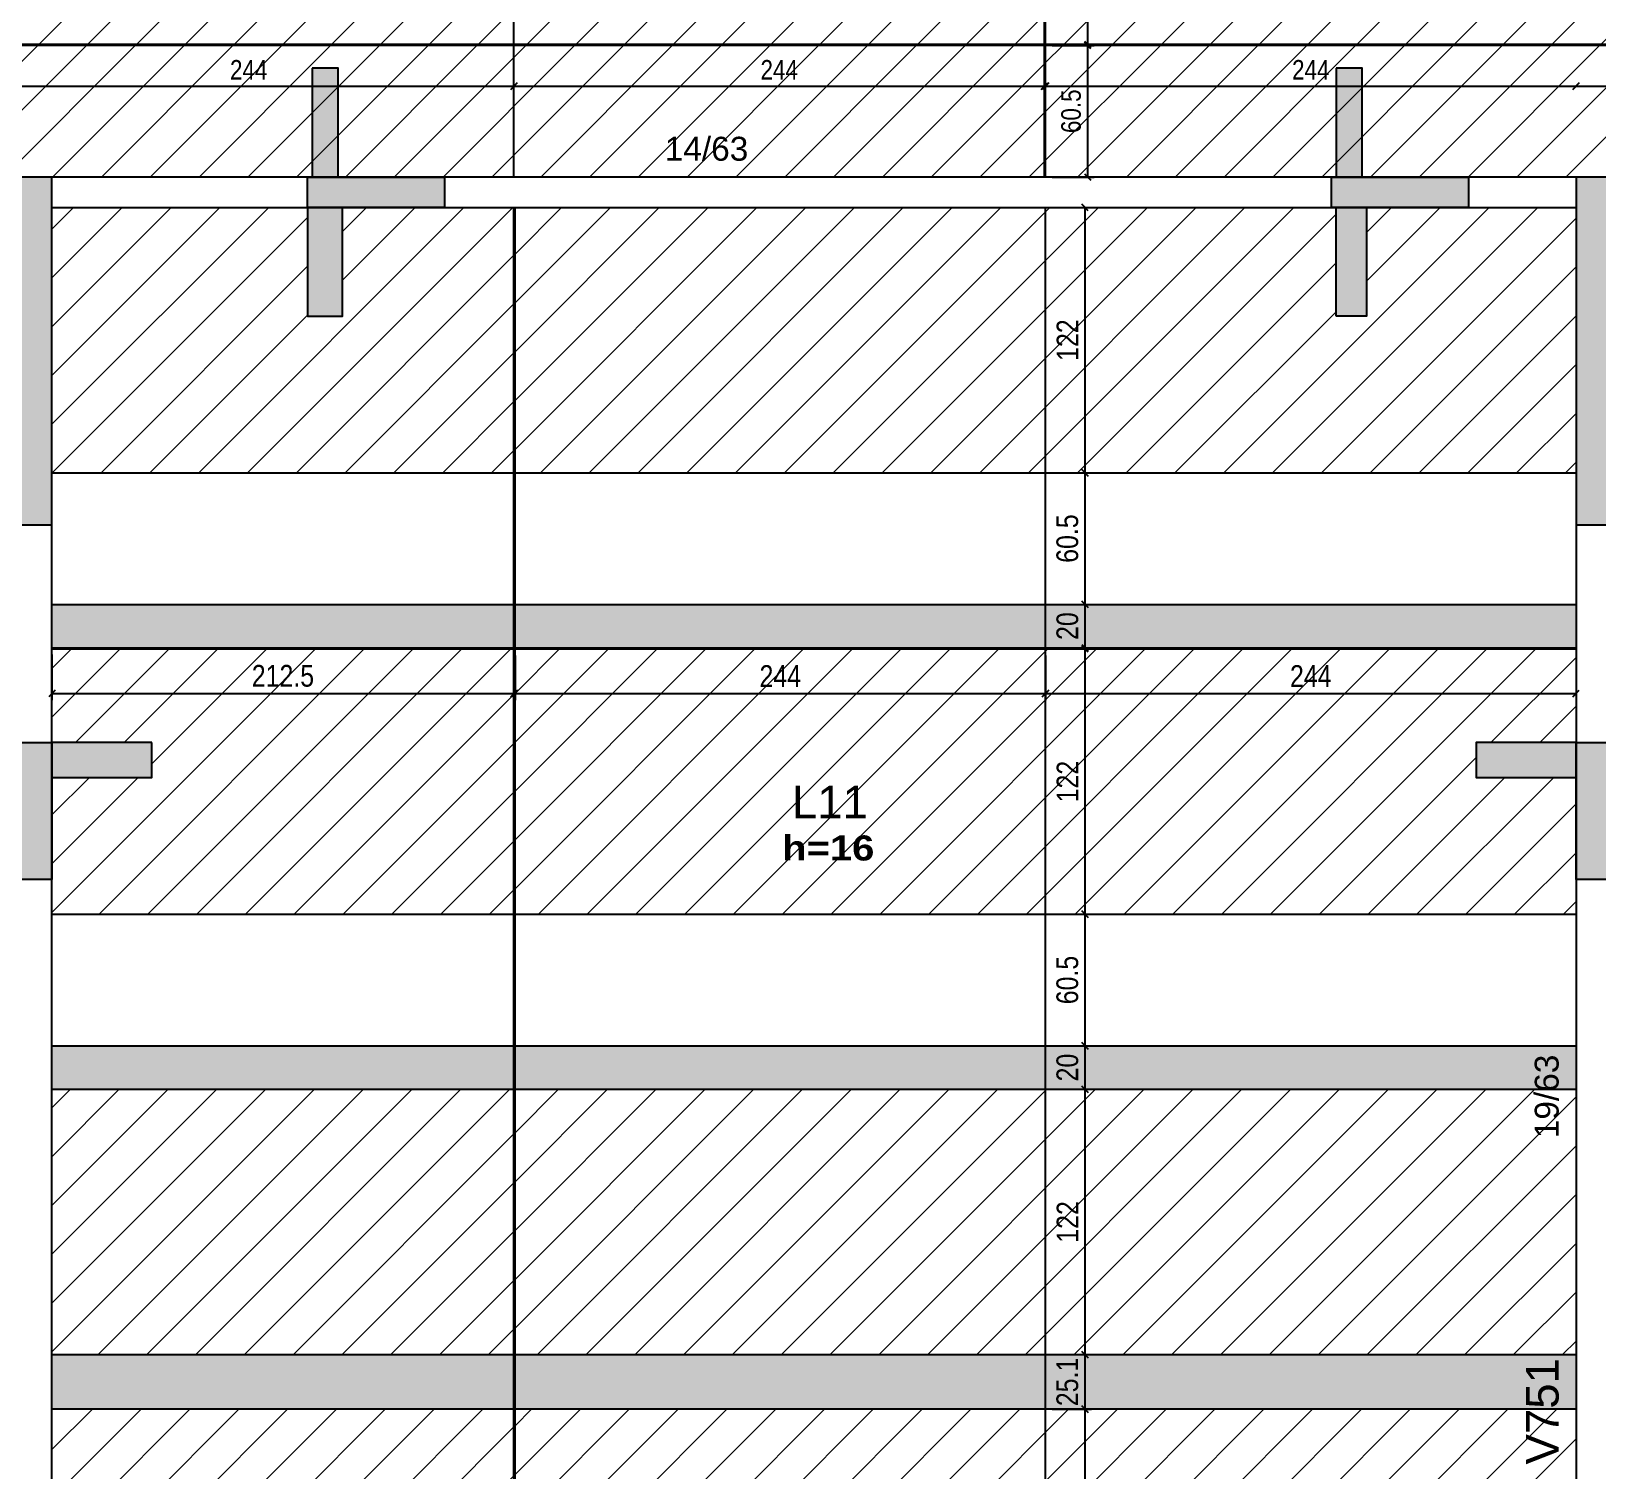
# Model space of a CAD drawing. Extents: x 3022 to 8661, y -614 to 3008.
# Drawn here: x 4846 to 5566, y 529 to 1190 of the extents above; entities that cross this region are included whole.
import ezdxf

# ---------------------------------------------------------------- set-up
doc = ezdxf.new("R2010")
doc.units = 0
doc.header["$PDMODE"] = 34
for name, color, linetype in [('COTA', 241, 'Continuous'), ('MTH-DIM-VIGA', 3, 'Continuous'), ('MTH-FACE-VIGA', 7, 'Continuous'), ('MTH-LINHA-SEÇÃO', 16, 'Continuous'), ('MTH-PILAR-SEGUE', 5, 'Continuous'), ('MTH-SOMBRA21', 150, 'Continuous'), ('MTH-SOMBRA25', 253, 'Continuous'), ('MTH-TIT1-VIGA', 5, 'Continuous'), ('MTH-TXT-NEGRITO', 5, 'Continuous'), ('Painéis', 200, 'Continuous')]:
    doc.layers.add(name, color=color, linetype=linetype)
doc.layers.add('Hachura', color=251, linetype='Continuous', lineweight=9)
doc.styles.add('COTA TECNICA', font='techl___.ttf', dxfattribs={"height": 10})
doc.styles.add('COTA TECNICA-50', font='techl___.ttf', dxfattribs={"height": 9})
doc.styles.add('TQS_ARIAL', font='arial.ttf')
doc.styles.add('TQS_ARIAL_BLACK', font='ariblk.ttf')
doc.dimstyles.new('COTA PAINEL-50', dxfattribs={"dimtxt": 9, "dimasz": 3, "dimexe": 3, "dimexo": 3, "dimgap": 3, "dimtad": 1, "dimdec": 1, "dimzin": 12, "dimdsep": 46, "dimtxsty": 'COTA TECNICA-50', "dimblk1": 'OBLIQUE', "dimblk2": 'OBLIQUE', "dimsah": 1, "dimcen": 0.9, "dimclrd": 4, "dimclre": 4, "dimclrt": 240, "dimadec": 1, "dimazin": 3, "dimtfac": 1, "dimtdec": 1, "dimtmove": 0, "dimatfit": 3, "dimfxl": 1, "dimtolj": 1, "dimtzin": 12, "dimarcsym": 0})
doc.dimstyles.new('PAINEL', dxfattribs={"dimtxt": 10, "dimasz": 3, "dimexe": 3, "dimexo": 3, "dimgap": 3, "dimtad": 1, "dimdec": 1, "dimzin": 12, "dimdsep": 46, "dimtxsty": 'COTA TECNICA', "dimblk1": 'OBLIQUE', "dimblk2": 'OBLIQUE', "dimsah": 1, "dimcen": 0.9, "dimclrd": 4, "dimclre": 4, "dimclrt": 240, "dimadec": 1, "dimazin": 3, "dimtfac": 1, "dimtdec": 1, "dimtmove": 0, "dimatfit": 3, "dimfxl": 1, "dimtolj": 1, "dimtzin": 12, "dimarcsym": 0})

# ---------------------------------------------------------------- blocks, each defined once
blk = doc.blocks.new('_Oblique')
at = {"color": 0, "linetype": 'ByBlock', "lineweight": -2}
blk.add_line((-0.5, -0.5), (0.5, 0.5), dxfattribs=at)
blk = doc.blocks.new('*D1259')
at = {"layer": 'COTA', "color": 4, "lineweight": -2, "transparency": 16777216}
for p, q in [((4824.14, 1180.85), (4824.14, 1162.09)), ((4824.14, 1165.09), (5068.14, 1165.09))]:
    blk.add_line(p, q, dxfattribs=at)
at = {"layer": 'Defpoints', "color": 0, "transparency": 16777216}
for p in [(4824.14, 1183.85), (5068.14, 1165.09), (5068.14, 1165.09)]:
    blk.add_point(p, dxfattribs=at)
at = {"layer": 'COTA', "color": 4, "lineweight": -2, "transparency": 16777216, "xscale": 3, "yscale": 3, "zscale": 3, "rotation": 180}
blk.add_blockref('_Oblique', (4824.14, 1165.09), dxfattribs=at)
at = {"layer": 'COTA', "color": 4, "lineweight": -2, "transparency": 16777216, "xscale": 3, "yscale": 3, "zscale": 3}
blk.add_blockref('_Oblique', (5068.14, 1165.09), dxfattribs=at)
at = {"layer": 'COTA', "color": 240, "transparency": 16777216, "insert": (4946.14, 1172.65), "char_height": 9, "attachment_point": 5, "style": 'COTA TECNICA-50'}
blk.add_mtext('\\A1;244', dxfattribs=at)
blk = doc.blocks.new('*D1260')
at = {"layer": 'COTA', "color": 4, "lineweight": -2, "transparency": 16777216}
blk.add_line((5068.14, 1165.09), (5312.14, 1165.09), dxfattribs=at)
at = {"layer": 'Defpoints', "color": 0, "transparency": 16777216}
for p in [(5068.14, 1165.09), (5312.14, 1165.09), (5312.14, 1165.09)]:
    blk.add_point(p, dxfattribs=at)
at = {"layer": 'COTA', "color": 4, "lineweight": -2, "transparency": 16777216, "xscale": 3, "yscale": 3, "zscale": 3, "rotation": 180}
blk.add_blockref('_Oblique', (5068.14, 1165.09), dxfattribs=at)
at = {"layer": 'COTA', "color": 4, "lineweight": -2, "transparency": 16777216, "xscale": 3, "yscale": 3, "zscale": 3}
blk.add_blockref('_Oblique', (5312.14, 1165.09), dxfattribs=at)
at = {"layer": 'COTA', "color": 240, "transparency": 16777216, "insert": (5190.14, 1172.65), "char_height": 9, "attachment_point": 5, "style": 'COTA TECNICA-50'}
blk.add_mtext('\\A1;244', dxfattribs=at)
blk = doc.blocks.new('*D1261')
at = {"layer": 'COTA', "color": 4, "lineweight": -2, "transparency": 16777216}
blk.add_line((5312.64, 1165.09), (5556.64, 1165.09), dxfattribs=at)
at = {"layer": 'Defpoints', "color": 0, "transparency": 16777216}
for p in [(5312.64, 1165.09), (5556.64, 1165.09), (5556.64, 1165.09)]:
    blk.add_point(p, dxfattribs=at)
at = {"layer": 'COTA', "color": 4, "lineweight": -2, "transparency": 16777216, "xscale": 3, "yscale": 3, "zscale": 3, "rotation": 180}
blk.add_blockref('_Oblique', (5312.64, 1165.09), dxfattribs=at)
at = {"layer": 'COTA', "color": 4, "lineweight": -2, "transparency": 16777216, "xscale": 3, "yscale": 3, "zscale": 3}
blk.add_blockref('_Oblique', (5556.64, 1165.09), dxfattribs=at)
at = {"layer": 'COTA', "color": 240, "transparency": 16777216, "insert": (5434.64, 1172.65), "char_height": 9, "attachment_point": 5, "style": 'COTA TECNICA-50'}
blk.add_mtext('\\A1;244', dxfattribs=at)
blk = doc.blocks.new('*D1262')
at = {"layer": 'COTA', "color": 4, "lineweight": -2, "transparency": 16777216}
blk.add_line((5556.64, 1165.09), (5800.64, 1165.09), dxfattribs=at)
at = {"layer": 'Defpoints', "color": 0, "transparency": 16777216}
for p in [(5556.64, 1165.09), (5800.64, 1165.09), (5800.64, 1165.09)]:
    blk.add_point(p, dxfattribs=at)
at = {"layer": 'COTA', "color": 4, "lineweight": -2, "transparency": 16777216, "xscale": 3, "yscale": 3, "zscale": 3, "rotation": 180}
blk.add_blockref('_Oblique', (5556.64, 1165.09), dxfattribs=at)
at = {"layer": 'COTA', "color": 4, "lineweight": -2, "transparency": 16777216, "xscale": 3, "yscale": 3, "zscale": 3}
blk.add_blockref('_Oblique', (5800.64, 1165.09), dxfattribs=at)
at = {"layer": 'COTA', "color": 240, "transparency": 16777216, "insert": (5678.64, 1172.65), "char_height": 9, "attachment_point": 5, "style": 'COTA TECNICA-50'}
blk.add_mtext('\\A1;244', dxfattribs=at)
blk = doc.blocks.new('*D1264')
at = {"layer": 'COTA', "color": 4, "lineweight": -2, "transparency": 16777216}
for p, q in [((5315.64, 1183.85), (5335.02, 1183.85)), ((5332.02, 1123.35), (5332.02, 1183.85)), ((5315.64, 1123.35), (5335.02, 1123.35))]:
    blk.add_line(p, q, dxfattribs=at)
at = {"layer": 'Defpoints', "color": 0, "transparency": 16777216}
for p in [(5312.64, 1183.85), (5332.02, 1183.85), (5312.64, 1123.35)]:
    blk.add_point(p, dxfattribs=at)
at = {"layer": 'COTA', "color": 4, "lineweight": -2, "transparency": 16777216, "xscale": 3, "yscale": 3, "zscale": 3}
for p, rotation in [((5332.02, 1183.85), 90), ((5332.02, 1123.35), 270)]:
    blk.add_blockref('_Oblique', p, dxfattribs=dict(at, rotation=rotation))
at = {"layer": 'COTA', "color": 240, "transparency": 16777216, "insert": (5324.42, 1153.6), "char_height": 9, "attachment_point": 5, "rotation": 90, "style": 'COTA TECNICA-50'}
blk.add_mtext('\\A1;60.5', dxfattribs=at)
blk = doc.blocks.new('*D1265')
at = {"layer": 'COTA', "color": 4, "lineweight": -2, "transparency": 16777216}
for p, q in [((5315.64, 1249.35), (5335.02, 1249.35)), ((5332.02, 1184.35), (5332.02, 1249.35)), ((5315.64, 1184.35), (5335.02, 1184.35))]:
    blk.add_line(p, q, dxfattribs=at)
at = {"layer": 'Defpoints', "color": 0, "transparency": 16777216}
for p in [(5312.64, 1249.35), (5332.02, 1249.35), (5312.64, 1184.35)]:
    blk.add_point(p, dxfattribs=at)
at = {"layer": 'COTA', "color": 4, "lineweight": -2, "transparency": 16777216, "xscale": 3, "yscale": 3, "zscale": 3}
for p, rotation in [((5332.02, 1249.35), 90), ((5332.02, 1184.35), 270)]:
    blk.add_blockref('_Oblique', p, dxfattribs=dict(at, rotation=rotation))
at = {"layer": 'COTA', "color": 240, "transparency": 16777216, "insert": (5324.42, 1216.85), "char_height": 9, "attachment_point": 5, "rotation": 90, "style": 'COTA TECNICA-50'}
blk.add_mtext('\\A1;65', dxfattribs=at)
blk = doc.blocks.new('*D1347')
at = {"layer": 'COTA', "color": 4, "lineweight": -2, "transparency": 16777216}
for p, q in [((4855.64, 903.85), (4855.64, 882.82)), ((5068.14, 903.35), (5068.14, 882.82)), ((4855.64, 885.82), (5068.14, 885.82))]:
    blk.add_line(p, q, dxfattribs=at)
at = {"layer": 'Defpoints', "color": 0, "transparency": 16777216}
for p in [(4855.64, 906.85), (5068.14, 906.35), (5068.14, 885.82)]:
    blk.add_point(p, dxfattribs=at)
at = {"layer": 'COTA', "color": 4, "lineweight": -2, "transparency": 16777216, "xscale": 3, "yscale": 3, "zscale": 3, "rotation": 180}
blk.add_blockref('_Oblique', (4855.64, 885.82), dxfattribs=at)
at = {"layer": 'COTA', "color": 4, "lineweight": -2, "transparency": 16777216, "xscale": 3, "yscale": 3, "zscale": 3}
blk.add_blockref('_Oblique', (5068.14, 885.82), dxfattribs=at)
at = {"layer": 'COTA', "color": 240, "transparency": 16777216, "insert": (4961.89, 893.93), "char_height": 10, "attachment_point": 5, "style": 'COTA TECNICA'}
blk.add_mtext('\\A1;212.5', dxfattribs=at)
blk = doc.blocks.new('*D1348')
at = {"layer": 'COTA', "color": 4, "lineweight": -2, "transparency": 16777216}
for p, q in [((5068.64, 903.35), (5068.64, 882.82)), ((5312.64, 903.35), (5312.64, 882.82)), ((5068.64, 885.82), (5312.64, 885.82))]:
    blk.add_line(p, q, dxfattribs=at)
at = {"layer": 'Defpoints', "color": 0, "transparency": 16777216}
for p in [(5068.64, 906.35), (5312.64, 906.35), (5312.64, 885.82)]:
    blk.add_point(p, dxfattribs=at)
at = {"layer": 'COTA', "color": 4, "lineweight": -2, "transparency": 16777216, "xscale": 3, "yscale": 3, "zscale": 3, "rotation": 180}
blk.add_blockref('_Oblique', (5068.64, 885.82), dxfattribs=at)
at = {"layer": 'COTA', "color": 4, "lineweight": -2, "transparency": 16777216, "xscale": 3, "yscale": 3, "zscale": 3}
blk.add_blockref('_Oblique', (5312.64, 885.82), dxfattribs=at)
at = {"layer": 'COTA', "color": 240, "transparency": 16777216, "insert": (5190.64, 893.89), "char_height": 10, "attachment_point": 5, "style": 'COTA TECNICA'}
blk.add_mtext('\\A1;244', dxfattribs=at)
blk = doc.blocks.new('*D1349')
at = {"layer": 'COTA', "color": 4, "lineweight": -2, "transparency": 16777216}
for p, q in [((5312.64, 903.35), (5312.64, 882.82)), ((5556.64, 903.35), (5556.64, 882.82)), ((5312.64, 885.82), (5556.64, 885.82))]:
    blk.add_line(p, q, dxfattribs=at)
at = {"layer": 'Defpoints', "color": 0, "transparency": 16777216}
for p in [(5312.64, 906.35), (5556.64, 906.35), (5556.64, 885.82)]:
    blk.add_point(p, dxfattribs=at)
at = {"layer": 'COTA', "color": 4, "lineweight": -2, "transparency": 16777216, "xscale": 3, "yscale": 3, "zscale": 3, "rotation": 180}
blk.add_blockref('_Oblique', (5312.64, 885.82), dxfattribs=at)
at = {"layer": 'COTA', "color": 4, "lineweight": -2, "transparency": 16777216, "xscale": 3, "yscale": 3, "zscale": 3}
blk.add_blockref('_Oblique', (5556.64, 885.82), dxfattribs=at)
at = {"layer": 'COTA', "color": 240, "transparency": 16777216, "insert": (5434.64, 893.89), "char_height": 10, "attachment_point": 5, "style": 'COTA TECNICA'}
blk.add_mtext('\\A1;244', dxfattribs=at)
blk = doc.blocks.new('*D1350')
at = {"layer": 'COTA', "color": 4, "lineweight": -2, "transparency": 16777216}
for p, q in [((5315.64, 556.75), (5333.82, 556.75)), ((5330.82, 434.75), (5330.82, 556.75)), ((5315.64, 434.75), (5333.82, 434.75))]:
    blk.add_line(p, q, dxfattribs=at)
at = {"layer": 'Defpoints', "color": 0, "transparency": 16777216}
for p in [(5312.64, 556.75), (5330.82, 556.75), (5312.64, 434.75)]:
    blk.add_point(p, dxfattribs=at)
at = {"layer": 'COTA', "color": 4, "lineweight": -2, "transparency": 16777216, "xscale": 3, "yscale": 3, "zscale": 3}
for p, rotation in [((5330.82, 556.75), 90), ((5330.82, 434.75), 270)]:
    blk.add_blockref('_Oblique', p, dxfattribs=dict(at, rotation=rotation))
at = {"layer": 'COTA', "color": 240, "transparency": 16777216, "insert": (5322.76, 495.75), "char_height": 10, "attachment_point": 5, "rotation": 90, "style": 'COTA TECNICA'}
blk.add_mtext('\\A1;122', dxfattribs=at)
blk = doc.blocks.new('*D1351')
at = {"layer": 'COTA', "color": 4, "lineweight": -2, "transparency": 16777216}
for p, q in [((5315.64, 581.85), (5333.82, 581.85)), ((5330.82, 556.75), (5330.82, 581.85)), ((5315.64, 556.75), (5333.82, 556.75))]:
    blk.add_line(p, q, dxfattribs=at)
at = {"layer": 'Defpoints', "color": 0, "transparency": 16777216}
for p in [(5312.64, 581.85), (5330.82, 581.85), (5312.64, 556.75)]:
    blk.add_point(p, dxfattribs=at)
at = {"layer": 'COTA', "color": 4, "lineweight": -2, "transparency": 16777216, "xscale": 3, "yscale": 3, "zscale": 3}
for p, rotation in [((5330.82, 581.85), 90), ((5330.82, 556.75), 270)]:
    blk.add_blockref('_Oblique', p, dxfattribs=dict(at, rotation=rotation))
at = {"layer": 'COTA', "color": 240, "transparency": 16777216, "insert": (5322.71, 569.3), "char_height": 10, "attachment_point": 5, "rotation": 90, "style": 'COTA TECNICA'}
blk.add_mtext('\\A1;25.1', dxfattribs=at)
blk = doc.blocks.new('*D1352')
at = {"layer": 'COTA', "color": 4, "lineweight": -2, "transparency": 16777216}
for p, q in [((5315.64, 703.85), (5333.82, 703.85)), ((5330.82, 581.85), (5330.82, 703.85)), ((5315.64, 581.85), (5333.82, 581.85))]:
    blk.add_line(p, q, dxfattribs=at)
at = {"layer": 'Defpoints', "color": 0, "transparency": 16777216}
for p in [(5312.64, 703.85), (5330.82, 703.85), (5312.64, 581.85)]:
    blk.add_point(p, dxfattribs=at)
at = {"layer": 'COTA', "color": 4, "lineweight": -2, "transparency": 16777216, "xscale": 3, "yscale": 3, "zscale": 3}
for p, rotation in [((5330.82, 703.85), 90), ((5330.82, 581.85), 270)]:
    blk.add_blockref('_Oblique', p, dxfattribs=dict(at, rotation=rotation))
at = {"layer": 'COTA', "color": 240, "transparency": 16777216, "insert": (5322.76, 642.85), "char_height": 10, "attachment_point": 5, "rotation": 90, "style": 'COTA TECNICA'}
blk.add_mtext('\\A1;122', dxfattribs=at)
blk = doc.blocks.new('*D1353')
at = {"layer": 'COTA', "color": 4, "lineweight": -2, "transparency": 16777216}
for p, q in [((5315.64, 723.85), (5333.82, 723.85)), ((5330.82, 703.85), (5330.82, 723.85)), ((5315.64, 703.85), (5333.82, 703.85))]:
    blk.add_line(p, q, dxfattribs=at)
at = {"layer": 'Defpoints', "color": 0, "transparency": 16777216}
for p in [(5312.64, 723.85), (5330.82, 723.85), (5312.64, 703.85)]:
    blk.add_point(p, dxfattribs=at)
at = {"layer": 'COTA', "color": 4, "lineweight": -2, "transparency": 16777216, "xscale": 3, "yscale": 3, "zscale": 3}
for p, rotation in [((5330.82, 723.85), 90), ((5330.82, 703.85), 270)]:
    blk.add_blockref('_Oblique', p, dxfattribs=dict(at, rotation=rotation))
at = {"layer": 'COTA', "color": 240, "transparency": 16777216, "insert": (5322.72, 713.85), "char_height": 10, "attachment_point": 5, "rotation": 90, "style": 'COTA TECNICA'}
blk.add_mtext('\\A1;20', dxfattribs=at)
blk = doc.blocks.new('*D1354')
at = {"layer": 'COTA', "color": 4, "lineweight": -2, "transparency": 16777216}
for p, q in [((5315.64, 784.35), (5333.82, 784.35)), ((5330.82, 723.85), (5330.82, 784.35)), ((5315.64, 723.85), (5333.82, 723.85))]:
    blk.add_line(p, q, dxfattribs=at)
at = {"layer": 'Defpoints', "color": 0, "transparency": 16777216}
for p in [(5312.64, 784.35), (5330.82, 784.35), (5312.64, 723.85)]:
    blk.add_point(p, dxfattribs=at)
at = {"layer": 'COTA', "color": 4, "lineweight": -2, "transparency": 16777216, "xscale": 3, "yscale": 3, "zscale": 3}
for p, rotation in [((5330.82, 784.35), 90), ((5330.82, 723.85), 270)]:
    blk.add_blockref('_Oblique', p, dxfattribs=dict(at, rotation=rotation))
at = {"layer": 'COTA', "color": 240, "transparency": 16777216, "insert": (5322.71, 754.1), "char_height": 10, "attachment_point": 5, "rotation": 90, "style": 'COTA TECNICA'}
blk.add_mtext('\\A1;60.5', dxfattribs=at)
blk = doc.blocks.new('*D1355')
at = {"layer": 'COTA', "color": 4, "lineweight": -2, "transparency": 16777216}
for p, q in [((5315.64, 906.35), (5333.82, 906.35)), ((5330.82, 784.35), (5330.82, 906.35)), ((5315.64, 784.35), (5333.82, 784.35))]:
    blk.add_line(p, q, dxfattribs=at)
at = {"layer": 'Defpoints', "color": 0, "transparency": 16777216}
for p in [(5312.64, 906.35), (5330.82, 906.35), (5312.64, 784.35)]:
    blk.add_point(p, dxfattribs=at)
at = {"layer": 'COTA', "color": 4, "lineweight": -2, "transparency": 16777216, "xscale": 3, "yscale": 3, "zscale": 3}
for p, rotation in [((5330.82, 906.35), 90), ((5330.82, 784.35), 270)]:
    blk.add_blockref('_Oblique', p, dxfattribs=dict(at, rotation=rotation))
at = {"layer": 'COTA', "color": 240, "transparency": 16777216, "insert": (5322.76, 845.35), "char_height": 10, "attachment_point": 5, "rotation": 90, "style": 'COTA TECNICA'}
blk.add_mtext('\\A1;122', dxfattribs=at)
blk = doc.blocks.new('*D1356')
at = {"layer": 'COTA', "color": 4, "lineweight": -2, "transparency": 16777216}
for p, q in [((5315.64, 926.85), (5333.82, 926.85)), ((5330.82, 906.85), (5330.82, 926.85)), ((5315.64, 906.85), (5333.82, 906.85))]:
    blk.add_line(p, q, dxfattribs=at)
at = {"layer": 'Defpoints', "color": 0, "transparency": 16777216}
for p in [(5312.64, 926.85), (5330.82, 926.85), (5312.64, 906.85)]:
    blk.add_point(p, dxfattribs=at)
at = {"layer": 'COTA', "color": 4, "lineweight": -2, "transparency": 16777216, "xscale": 3, "yscale": 3, "zscale": 3}
for p, rotation in [((5330.82, 926.85), 90), ((5330.82, 906.85), 270)]:
    blk.add_blockref('_Oblique', p, dxfattribs=dict(at, rotation=rotation))
at = {"layer": 'COTA', "color": 240, "transparency": 16777216, "insert": (5322.72, 916.85), "char_height": 10, "attachment_point": 5, "rotation": 90, "style": 'COTA TECNICA'}
blk.add_mtext('\\A1;20', dxfattribs=at)
blk = doc.blocks.new('*D1345')
at = {"layer": 'COTA', "color": 4, "lineweight": -2, "transparency": 16777216}
for p, q in [((5315.64, 987.35), (5333.82, 987.35)), ((5330.82, 926.85), (5330.82, 987.35)), ((5315.64, 926.85), (5333.82, 926.85))]:
    blk.add_line(p, q, dxfattribs=at)
at = {"layer": 'Defpoints', "color": 0, "transparency": 16777216}
for p in [(5312.64, 987.35), (5330.82, 987.35), (5312.64, 926.85)]:
    blk.add_point(p, dxfattribs=at)
at = {"layer": 'COTA', "color": 4, "lineweight": -2, "transparency": 16777216, "xscale": 3, "yscale": 3, "zscale": 3}
for p, rotation in [((5330.82, 987.35), 90), ((5330.82, 926.85), 270)]:
    blk.add_blockref('_Oblique', p, dxfattribs=dict(at, rotation=rotation))
at = {"layer": 'COTA', "color": 240, "transparency": 16777216, "insert": (5322.71, 957.1), "char_height": 10, "attachment_point": 5, "rotation": 90, "style": 'COTA TECNICA'}
blk.add_mtext('\\A1;60.5', dxfattribs=at)
blk = doc.blocks.new('*D1346')
at = {"layer": 'COTA', "color": 4, "lineweight": -2, "transparency": 16777216}
for p, q in [((5315.64, 1109.35), (5333.82, 1109.35)), ((5330.82, 987.35), (5330.82, 1109.35)), ((5315.64, 987.35), (5333.82, 987.35))]:
    blk.add_line(p, q, dxfattribs=at)
at = {"layer": 'Defpoints', "color": 0, "transparency": 16777216}
for p in [(5312.64, 1109.35), (5330.82, 1109.35), (5312.64, 987.35)]:
    blk.add_point(p, dxfattribs=at)
at = {"layer": 'COTA', "color": 4, "lineweight": -2, "transparency": 16777216, "xscale": 3, "yscale": 3, "zscale": 3}
for p, rotation in [((5330.82, 1109.35), 90), ((5330.82, 987.35), 270)]:
    blk.add_blockref('_Oblique', p, dxfattribs=dict(at, rotation=rotation))
at = {"layer": 'COTA', "color": 240, "transparency": 16777216, "insert": (5322.76, 1048.35), "char_height": 10, "attachment_point": 5, "rotation": 90, "style": 'COTA TECNICA'}
blk.add_mtext('\\A1;122', dxfattribs=at)

msp = doc.modelspace()

# ---------------------------------------------------------------- hatches: boundary and pattern name
at = {"layer": 'Hachura', "linetype": 'ByBlock'}
h = msp.add_hatch(dxfattribs=at)
h.set_pattern_fill('ANSI31', color=256, scale=5)
h.set_pattern_definition([(45, (-39.196, -112.321), (-11.22532, 11.22532), [])])
h.paths.add_polyline_path([(4677.14, 1249.35), (4677.14, 1195.85), (4677.14, 1184.35), (4824.14, 1184.35), (4824.14, 1249.35)])
h.paths.add_polyline_path([(4677.14, 1183.85), (4677.14, 1176.85), (4677.14, 1123.35), (4824.14, 1123.35), (4824.14, 1183.85)])
h.paths.add_polyline_path([(4824.14, 1183.85), (4824.14, 1123.35), (4836.64, 1123.35), (4855.64, 1123.35), (5068.14, 1123.35), (5068.14, 1183.85)])
h.paths.add_polyline_path([(4855.64, 1249.35), (4836.64, 1249.35), (4824.14, 1249.35), (4824.14, 1184.35), (5068.14, 1184.35), (5068.14, 1249.35)])
h.paths.add_polyline_path([(5312.14, 1184.35), (5312.14, 1249.35), (5068.14, 1249.35), (5068.14, 1184.35)])
h.paths.add_polyline_path([(5068.14, 1183.85), (5068.14, 1123.35), (5312.14, 1123.35), (5312.14, 1183.85)])
h.paths.add_polyline_path([(5312.64, 1183.85), (5312.64, 1123.35), (5556.64, 1123.35), (5556.64, 1183.85)])
h.paths.add_polyline_path([(5556.64, 1184.35), (5556.64, 1249.35), (5312.64, 1249.35), (5312.64, 1184.35)])
h.paths.add_polyline_path([(5800.64, 1184.35), (5800.64, 1249.35), (5575.64, 1249.35), (5556.64, 1249.35), (5556.64, 1184.35)])
h.paths.add_polyline_path([(5556.64, 1183.85), (5556.64, 1123.35), (5575.64, 1123.35), (5800.64, 1123.35), (5800.64, 1183.85)])
h.paths.add_polyline_path([(5800.64, 1183.85), (5800.64, 1123.35), (5864.64, 1123.35), (5864.64, 1128.35), (6044.64, 1128.35), (6044.64, 1183.85)])
h.paths.add_polyline_path([(6044.64, 1184.35), (6044.64, 1249.35), (6025.64, 1249.35), (5800.64, 1249.35), (5800.64, 1184.35)])
h.paths.add_polyline_path([(6288.64, 1224.85), (6288.64, 1285.35), (6044.64, 1285.35), (6044.64, 1249.35), (6044.64, 1224.85)])
h.paths.add_polyline_path([(6288.64, 1123.35), (6288.64, 1224.35), (6044.64, 1224.35), (6044.64, 1128.35), (6044.64, 1123.35)])
h.paths.add_polyline_path([(6414.14, 1123.35), (6414.14, 1128.35), (6532.64, 1128.35), (6532.64, 1224.35), (6288.64, 1224.35), (6288.64, 1123.35)])
h.paths.add_polyline_path([(6532.64, 1224.85), (6532.64, 1285.35), (6288.64, 1285.35), (6288.64, 1224.85)])
h.paths.add_polyline_path([(6776.64, 1224.85), (6776.64, 1285.35), (6717.64, 1285.35), (6532.64, 1285.35), (6532.64, 1224.85)])
h.paths.add_polyline_path([(6776.64, 1123.35), (6776.64, 1224.35), (6532.64, 1224.35), (6532.64, 1128.35), (6594.14, 1128.35), (6594.14, 1123.35)])
h.paths.add_polyline_path([(6963.64, 1123.35), (6963.64, 1128.35), (6963.64, 1224.35), (6777.14, 1224.35), (6777.14, 1123.35)])
h.paths.add_polyline_path([(6963.64, 1224.85), (6963.64, 1249.35), (6963.64, 1285.35), (6777.14, 1285.35), (6777.14, 1224.85)])
h.paths.add_polyline_path([(6839.64, 1456.35), (6717.64, 1456.35), (6717.64, 1305.35), (6839.64, 1305.35)])
h.paths.add_polyline_path([(6860.14, 1305.35), (6963.64, 1305.35), (6963.64, 1389.35), (6963.64, 1456.35), (6860.14, 1456.35)])
h.paths.add_polyline_path([(6963.64, 1578.35), (6860.14, 1578.35), (6860.14, 1456.35), (6963.64, 1456.35)])
h.paths.add_polyline_path([(6839.64, 1578.35), (6717.64, 1578.35), (6717.64, 1513.35), (6717.64, 1494.35), (6717.64, 1456.35), (6839.64, 1456.35)])
h.paths.add_polyline_path([(6839.64, 1822.35), (6735.64, 1822.35), (6735.64, 1722.35), (6735.64, 1703.35), (6717.64, 1703.35), (6717.64, 1578.35), (6839.64, 1578.35)])
h.paths.add_polyline_path([(6860.14, 1578.35), (6963.64, 1578.35), (6963.64, 1822.35), (6860.14, 1822.35)])
h.paths.add_polyline_path([(6963.64, 1965.35), (6860.14, 1965.35), (6860.14, 1822.35), (6963.64, 1822.35), (6963.64, 1899.35)])
h.paths.add_polyline_path([(6839.64, 1965.35), (6735.64, 1965.35), (6735.64, 1822.35), (6839.64, 1822.35)])
h.paths.add_polyline_path([(6044.64, 1721.35), (6148.14, 1721.35), (6148.14, 1965.35), (6044.64, 1965.35), (6044.64, 1899.35)])
h.paths.add_polyline_path([(6044.64, 1567.35), (6148.14, 1567.35), (6148.14, 1721.35), (6044.64, 1721.35)])
h.paths.add_polyline_path([(6044.64, 1445.35), (6148.14, 1445.35), (6148.14, 1567.35), (6044.64, 1567.35)])
h.paths.add_polyline_path([(6148.14, 1445.35), (6044.64, 1445.35), (6044.64, 1389.35), (6044.64, 1305.35), (6148.14, 1305.35)])
h.paths.add_polyline_path([(6290.64, 1305.35), (6290.64, 1445.35), (6168.64, 1445.35), (6168.64, 1305.35)])
h.paths.add_polyline_path([(6290.64, 1445.35), (6290.64, 1494.35), (6290.64, 1513.35), (6290.64, 1567.35), (6168.64, 1567.35), (6168.64, 1445.35)])
h.paths.add_polyline_path([(6290.64, 1703.35), (6290.64, 1721.35), (6168.64, 1721.35), (6168.64, 1567.35), (6290.64, 1567.35)])
h = msp.add_hatch(dxfattribs=at)
h.set_pattern_fill('ANSI31', color=256, scale=5)
h.set_pattern_definition([(45, (1084.576, 0), (-11.22532, 11.22532), [])])
h.paths.add_polyline_path([(5068.14, 987.35), (5068.14, 1109.35), (4989.25, 1109.35), (4989.25, 1059.35), (4973.25, 1059.35), (4973.25, 1109.35), (4855.64, 1109.35), (4855.64, 987.35)])
h.paths.add_polyline_path([(5312.64, 987.35), (5312.64, 1109.35), (5068.64, 1109.35), (5068.64, 987.35)])
h.paths.add_polyline_path([(5446.24, 1059.35), (5446.24, 1109.35), (5444.24, 1109.35), (5312.64, 1109.35), (5312.64, 987.35), (5556.64, 987.35), (5556.64, 1109.35), (5460.24, 1109.35), (5460.24, 1059.35)])
h.paths.add_polyline_path([(5556.64, 784.35), (5556.64, 847.26), (5510.64, 847.26), (5510.64, 863.26), (5556.64, 863.26), (5556.64, 906.35), (5312.64, 906.35), (5312.64, 784.35)])
h.paths.add_polyline_path([(5312.64, 906.35), (5068.64, 906.35), (5068.64, 784.35), (5312.64, 784.35)])
h.paths.add_polyline_path([(4855.64, 906.35), (4855.64, 863.26), (4901.64, 863.26), (4901.64, 847.26), (4855.64, 847.26), (4855.64, 800.26), (4855.64, 784.35), (5068.14, 784.35), (5068.14, 906.35)])
h.paths.add_polyline_path([(4855.64, 703.85), (4855.64, 581.85), (5068.14, 581.85), (5068.14, 703.85)])
h.paths.add_polyline_path([(5068.64, 703.85), (5068.64, 581.85), (5312.64, 581.85), (5312.64, 703.85)])
h.paths.add_polyline_path([(5312.64, 703.85), (5312.64, 581.85), (5556.64, 581.85), (5556.64, 703.85)])
h.paths.add_polyline_path([(5312.64, 556.75), (5312.64, 434.75), (5556.64, 434.75), (5556.64, 520.35), (5556.64, 556.75)])
h.paths.add_polyline_path([(5068.64, 556.75), (5068.64, 434.75), (5312.64, 434.75), (5312.64, 556.75)])
h.paths.add_polyline_path([(4855.64, 556.75), (4855.64, 520.35), (4855.64, 434.75), (5068.14, 434.75), (5068.14, 556.75)])
at = {"layer": 'Hachura'}
h = msp.add_hatch(color=256, dxfattribs=at)
h.dxf.hatch_style = 1
h.paths.add_polyline_path([(4855.64, 926.85), (4855.64, 906.85), (5068.64, 906.85), (5068.64, 926.85)])
h.paths.add_polyline_path([(5068.64, 926.85), (5068.64, 906.85), (5312.64, 906.85), (5312.64, 926.85)])
h.paths.add_polyline_path([(5312.64, 926.85), (5312.64, 906.85), (5556.64, 906.85), (5556.64, 926.85)])
h.paths.add_polyline_path([(5556.64, 703.85), (5556.64, 723.85), (5312.64, 723.85), (5312.64, 703.85)])
h.paths.add_polyline_path([(5312.64, 703.85), (5312.64, 723.85), (5068.64, 723.85), (5068.64, 703.85)])
h.paths.add_polyline_path([(5068.64, 703.85), (5068.64, 723.85), (4855.64, 723.85), (4855.64, 703.85)])
h.paths.add_polyline_path([(4855.64, 581.85), (4855.64, 580.75), (4855.64, 556.75), (5068.64, 556.75), (5068.64, 581.85)])
h.paths.add_polyline_path([(5312.64, 556.75), (5312.64, 581.85), (5068.64, 581.85), (5068.64, 556.75)])
h.paths.add_polyline_path([(5312.64, 581.85), (5312.64, 556.75), (5556.64, 556.75), (5556.64, 581.85)])

# ---------------------------------------------------------------- linework, layer by layer
at = {"layer": 'MTH-FACE-VIGA', "linetype": 'Continuous'}
for p, q in [((5556.64, 1123.35), (4855.64, 1123.35)), ((4855.64, 1109.35), (5556.64, 1109.35)), ((4855.64, 520.35), (4855.64, 963.35)), ((5556.64, 963.35), (5556.64, 520.35))]:
    msp.add_line(p, q, dxfattribs=at)
at = {"layer": 'MTH-LINHA-SEÇÃO', "linetype": 'Continuous'}
for points in [[(4975.25, 1173.35), (4975.25, 1123.35), (4987.25, 1123.35), (4987.25, 1173.35), (4975.25, 1173.35)], [(5446.24, 1173.35), (5446.24, 1123.35), (5458.24, 1123.35), (5458.24, 1173.35), (5446.24, 1173.35)], [(5036.25, 1109.35), (4973.25, 1109.35), (4973.25, 1123.35), (5036.25, 1123.35), (5036.25, 1109.35)], [(5507.24, 1109.35), (5444.24, 1109.35), (5444.24, 1123.35), (5507.24, 1123.35), (5507.24, 1109.35)], [(4973.25, 1109.35), (4973.25, 1059.35), (4989.25, 1059.35), (4989.25, 1109.35), (4973.25, 1109.35)], [(5446.24, 1059.35), (5446.24, 1109.35), (5460.24, 1109.35), (5460.24, 1059.35), (5446.24, 1059.35)], [(4836.64, 800.26), (4836.64, 863.26), (4855.64, 863.26), (4855.64, 800.26), (4836.64, 800.26)], [(4901.64, 863.26), (4855.64, 863.26), (4855.64, 847.26), (4901.64, 847.26), (4901.64, 863.26)], [(5556.64, 863.26), (5510.64, 863.26), (5510.64, 847.26), (5556.64, 847.26), (5556.64, 863.26)], [(5556.64, 800.26), (5556.64, 863.26), (5575.64, 863.26), (5575.64, 800.26), (5556.64, 800.26)]]:
    msp.add_lwpolyline(points, dxfattribs=at)
at = {"layer": 'MTH-PILAR-SEGUE', "linetype": 'Continuous'}
for points in [[(4836.64, 963.35), (4855.64, 963.35), (4855.64, 1123.35), (4836.64, 1123.35), (4836.64, 963.35)], [(5556.64, 963.35), (5575.64, 963.35), (5575.64, 1123.35), (5556.64, 1123.35), (5556.64, 963.35)]]:
    msp.add_lwpolyline(points, dxfattribs=at)
at = {"layer": 'MTH-SOMBRA21', "linetype": 'Continuous'}
for points in [[(4975.25, 1173.35), (4975.25, 1123.35), (4987.25, 1123.35)], [(4975.25, 1173.35), (4987.25, 1123.35), (4987.25, 1173.35)], [(4975.25, 1173.35), (4987.25, 1173.35), (4975.25, 1173.35)], [(5446.24, 1173.35), (5446.24, 1123.35), (5458.24, 1123.35)], [(5446.24, 1173.35), (5458.24, 1123.35), (5458.24, 1173.35)], [(5446.24, 1173.35), (5458.24, 1173.35), (5446.24, 1173.35)], [(5036.25, 1109.35), (4973.25, 1109.35), (4973.25, 1123.35)], [(5036.25, 1109.35), (4973.25, 1123.35), (5036.25, 1123.35)], [(5036.25, 1109.35), (5036.25, 1123.35), (5036.25, 1109.35)], [(5507.24, 1109.35), (5444.24, 1109.35), (5444.24, 1123.35)], [(5507.24, 1109.35), (5444.24, 1123.35), (5507.24, 1123.35)], [(5507.24, 1109.35), (5507.24, 1123.35), (5507.24, 1109.35)], [(4973.25, 1109.35), (4973.25, 1059.35), (4989.25, 1059.35)], [(4973.25, 1109.35), (4989.25, 1059.35), (4989.25, 1109.35)], [(4973.25, 1109.35), (4989.25, 1109.35), (4973.25, 1109.35)], [(5446.24, 1059.35), (5446.24, 1109.35), (5460.24, 1109.35)], [(5446.24, 1059.35), (5460.24, 1109.35), (5460.24, 1059.35)], [(5446.24, 1059.35), (5460.24, 1059.35), (5446.24, 1059.35)], [(4836.64, 800.26), (4836.64, 863.26), (4855.64, 863.26)], [(4836.64, 800.26), (4855.64, 863.26), (4855.64, 800.26)], [(4901.64, 863.26), (4855.64, 863.26), (4855.64, 847.26)], [(4901.64, 863.26), (4855.64, 847.26), (4901.64, 847.26)], [(4901.64, 863.26), (4901.64, 847.26), (4901.64, 863.26)], [(5556.64, 863.26), (5510.64, 863.26), (5510.64, 847.26)], [(5556.64, 863.26), (5510.64, 847.26), (5556.64, 847.26)], [(5556.64, 863.26), (5556.64, 847.26), (5556.64, 863.26)], [(5556.64, 800.26), (5556.64, 863.26), (5575.64, 863.26)], [(5556.64, 800.26), (5575.64, 863.26), (5575.64, 800.26)], [(4836.64, 800.26), (4855.64, 800.26), (4836.64, 800.26)], [(5556.64, 800.26), (5575.64, 800.26), (5556.64, 800.26)]]:
    msp.add_solid(points, dxfattribs=at)
at = {"layer": 'MTH-SOMBRA25', "linetype": 'Continuous'}
for points in [[(4836.64, 963.35), (4855.64, 963.35), (4855.64, 1123.35)], [(4836.64, 963.35), (4855.64, 1123.35), (4836.64, 1123.35)], [(5556.64, 963.35), (5575.64, 963.35), (5575.64, 1123.35)], [(5556.64, 963.35), (5575.64, 1123.35), (5556.64, 1123.35)], [(5556.64, 963.35), (5556.64, 1123.35), (5556.64, 963.35)]]:
    msp.add_solid(points, dxfattribs=at)
at = {"layer": 'Painéis'}
for p, q in [((5068.14, 1123.35), (5068.14, 1249.35)), ((5312.14, 1123.35), (5312.14, 1249.35)), ((5312.64, 1123.35), (5312.64, 1249.35)), ((6044.64, 1184.35), (4677.14, 1184.35)), ((6044.64, 1183.85), (4677.14, 1183.85)), ((5068.14, 434.75), (5068.14, 1109.35)), ((5068.64, 434.75), (5068.64, 1109.35)), ((5312.64, 434.75), (5312.64, 1109.35)), ((4855.64, 987.35), (5556.64, 987.35)), ((4855.64, 926.85), (5556.64, 926.85)), ((4855.64, 906.85), (5556.64, 906.85)), ((4855.64, 906.35), (5556.64, 906.35)), ((4855.64, 784.35), (5556.64, 784.35)), ((4855.64, 723.85), (5556.64, 723.85)), ((4855.64, 703.85), (5556.64, 703.85)), ((4855.64, 581.85), (5556.64, 581.85)), ((5556.64, 556.75), (4855.64, 556.75))]:
    msp.add_line(p, q, dxfattribs=at)

# ---------------------------------------------------------------- texts
at = {"layer": 'MTH-DIM-VIGA', "linetype": 'Continuous', "style": 'TQS_ARIAL'}
msp.add_text('14/63', height=11, dxfattribs=at).set_placement((5137.48, 1130.85))
msp.add_text('19/63', height=11, rotation=90, dxfattribs=at).set_placement((5548.64, 681.35))
at = {"layer": 'MTH-TIT1-VIGA', "linetype": 'Continuous', "style": 'TQS_ARIAL'}
msp.add_text('L11', height=15, dxfattribs=at).set_placement((5196.02, 828.46))
msp.add_text('V751', height=15, rotation=90, dxfattribs=at).set_placement((5548.64, 531.33))
at = {"layer": 'MTH-TXT-NEGRITO', "color": 3, "linetype": 'Continuous', "style": 'TQS_ARIAL_BLACK'}
msp.add_text('h=16', height=11.5, dxfattribs=at).set_placement((5191.48, 809.07))

# ---------------------------------------------------------------- dimensions: what is measured, and where the dimension line sits
at = {"layer": 'COTA'}
for base, p1, p2, dimstyle, picture, middle in [((5332.02, 1249.35), (5312.64, 1184.35), (5312.64, 1249.35), 'COTA PAINEL-50', '*D1265', (5324.42, 1216.85)), ((5332.02, 1183.85), (5312.64, 1123.35), (5312.64, 1183.85), 'COTA PAINEL-50', '*D1264', (5324.42, 1153.6)), ((5330.82, 556.75), (5312.64, 434.75), (5312.64, 556.75), 'PAINEL', '*D1350', (5322.76, 495.75))]:
    dim = msp.add_linear_dim(base=base, p1=p1, p2=p2, angle=90, dimstyle=dimstyle, dxfattribs=at)
    dim.commit()
    dim.dimension.update_dxf_attribs({"geometry": picture, "text_midpoint": middle})
for base, p1, p2, dimstyle, picture, middle in [((5068.14, 1165.09), (4824.14, 1183.85), (5068.14, 1165.09), 'COTA PAINEL-50', '*D1259', (4946.14, 1172.65)), ((5312.14, 1165.09), (5068.14, 1165.09), (5312.14, 1165.09), 'COTA PAINEL-50', '*D1260', (5190.14, 1172.65)), ((5800.64, 1165.09), (5556.64, 1165.09), (5800.64, 1165.09), 'COTA PAINEL-50', '*D1262', (5678.64, 1172.65)), ((5556.64, 885.82), (5312.64, 906.35), (5556.64, 906.35), 'PAINEL', '*D1349', (5434.64, 893.89))]:
    dim = msp.add_linear_dim(base=base, p1=p1, p2=p2, dimstyle=dimstyle, override={"dimtmove": 1}, dxfattribs=at)
    dim.commit()
    dim.dimension.update_dxf_attribs({"geometry": picture, "text_midpoint": middle})
for base, p1, p2, dimstyle, picture, middle in [((5556.64, 1165.09), (5312.64, 1165.09), (5556.64, 1165.09), 'COTA PAINEL-50', '*D1261', (5434.64, 1172.65)), ((5068.14, 885.82), (4855.64, 906.85), (5068.14, 906.35), 'PAINEL', '*D1347', (4961.89, 893.93)), ((5312.64, 885.82), (5068.64, 906.35), (5312.64, 906.35), 'PAINEL', '*D1348', (5190.64, 893.89))]:
    dim = msp.add_linear_dim(base=base, p1=p1, p2=p2, dimstyle=dimstyle, dxfattribs=at)
    dim.commit()
    dim.dimension.update_dxf_attribs({"geometry": picture, "text_midpoint": middle})
for base, p1, p2, picture, middle in [((5330.82, 1109.35), (5312.64, 987.35), (5312.64, 1109.35), '*D1346', (5322.76, 1048.35)), ((5330.82, 987.35), (5312.64, 926.85), (5312.64, 987.35), '*D1345', (5322.71, 957.1)), ((5330.82, 906.35), (5312.64, 784.35), (5312.64, 906.35), '*D1355', (5322.76, 845.35)), ((5330.82, 784.35), (5312.64, 723.85), (5312.64, 784.35), '*D1354', (5322.71, 754.1)), ((5330.82, 703.85), (5312.64, 581.85), (5312.64, 703.85), '*D1352', (5322.76, 642.85))]:
    dim = msp.add_linear_dim(base=base, p1=p1, p2=p2, angle=90, dimstyle='PAINEL', override={"dimtmove": 1}, dxfattribs=at)
    dim.commit()
    dim.dimension.update_dxf_attribs({"geometry": picture, "text_midpoint": middle})
dim = msp.add_linear_dim(base=(5330.82, 926.85), p1=(5312.64, 906.85), p2=(5312.64, 926.85), angle=90, dimstyle='PAINEL', dxfattribs=at)
dim.commit()
dim.dimension.update_dxf_attribs({"geometry": '*D1356', "text_midpoint": (5330.82, 916.85), "dimtype": 160})
for base, p1, p2, picture, middle in [((5330.82, 723.85), (5312.64, 703.85), (5312.64, 723.85), '*D1353', (5330.82, 713.85)), ((5330.82, 581.85), (5312.64, 556.75), (5312.64, 581.85), '*D1351', (5330.82, 569.3))]:
    dim = msp.add_linear_dim(base=base, p1=p1, p2=p2, angle=90, dimstyle='PAINEL', override={"dimtmove": 1}, dxfattribs=at)
    dim.commit()
    dim.dimension.update_dxf_attribs({"geometry": picture, "text_midpoint": middle, "dimtype": 160})

doc.saveas('drawing.dxf')
